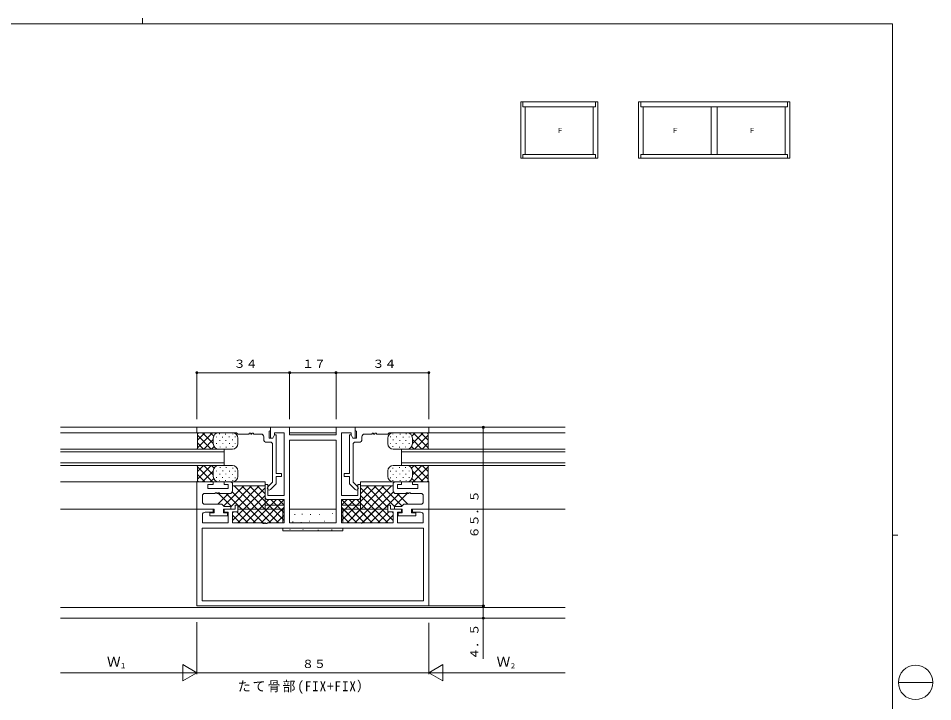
# Model space of a CAD drawing. Units: millimetres on the paper. Extents: x -297 to 270, y -210 to 193.
# Drawn here: x -65.5 to 269.7, y -57.5 to 193 of the extents above; entities that cross this region are included whole.
import ezdxf
from ezdxf.enums import TextEntityAlignment as Align

# ---------------------------------------------------------------- set-up
doc = ezdxf.new("R2010")
doc.units = ezdxf.units.MM
for name, color, linetype, lineweight in [('0-1_YKK_ZWAK', 7, 'Continuous', 9), ('0-3_YKK_11', 7, 'Continuous', 9), ('0-4_YKK_12', 2, 'Continuous', 9), ('0-5_YKK_A1', 4, 'Continuous', 9), ('0-6_YKK_13', 4, 'Continuous', 9), ('0-7_YKK_D', 6, 'Continuous', 9)]:
    doc.layers.add(name, color=color, linetype=linetype, lineweight=lineweight)
doc.layers.add('0-2_USER1', color=7, linetype='Continuous')
doc.styles.add('ＭＳ ゴシック', font='')
doc.styles.get('ＭＳ ゴシック').set_extended_font_data('MS Gothic')

msp = doc.modelspace()

# ---------------------------------------------------------------- linework, layer by layer
at = {"layer": '0-1_YKK_ZWAK'}
for p, q in [((-19.99, 193), (-19.99, 191)), ((255, 191), (-295, 191)), ((255, 191), (255, -184)), ((255, 3.5), (257, 3.5)), ((257.126, -50.44), (269.726, -50.44))]:
    msp.add_line(p, q, dxfattribs=at)
msp.add_circle((263.426, -50.44), 6.3, dxfattribs=at)
at = {"layer": '0-3_YKK_11'}
for p, q in [((0, 41.084), (0, 43.084)), ((0, 43.084), (27, 43.084)), ((14.5, 41.084), (0, 41.084)), ((19.8, 40.884), (19.2, 40.884)), ((34, 43.084), (27, 43.084)), ((28.5, 41.084), (32, 41.084)), ((29.1, 40.284), (29.1, 26.084)), ((32, 41.084), (32, 18.084)), ((34, 40.284), (34, 43.084)), ((51, 40.284), (34, 40.284)), ((51, 43.084), (51, 40.284)), ((58, 43.084), (51, 43.084)), ((53, 18.084), (53, 41.084)), ((55.9, 40.284), (55.9, 26.084)), ((58, 43.084), (58, 41.884)), ((85, 43.084), (58, 43.084)), ((58, 41.884), (58.5, 41.66)), ((58.5, 41.66), (58.5, 39.084)), ((61.5, 40.584), (64.2, 40.584)), ((70, 40.584), (70.5, 41.084)), ((70.5, 41.084), (85, 41.084)), ((85, 41.084), (85, 43.084)), ((24.5, 38.584), (24.5, 39.584)), ((27.7, 22.973), (27.7, 37.084)), ((51.07, 38.354), (33.93, 38.354)), ((33.93, 38.354), (33.93, 8.084)), ((51.07, 8.084), (51.07, 38.354)), ((58.5, 39.084), (57.2, 39.084)), ((57.3, 22.973), (57.3, 37.084)), ((60.5, 38.584), (60.5, 39.584)), ((29.1, 26.084), (31, 26.084)), ((29.1, 25.084), (29.1, 22.394)), ((31, 25.084), (29.1, 25.084)), ((31, 26.084), (31, 25.084)), ((55.9, 25.084), (55.9, 22.394)), ((0, 23.084), (6, 23.084)), ((0, 13.084), (0, 23.084)), ((4, 20.584), (11.5, 20.584)), ((6, 23.084), (6, 22.084)), ((10, 23.084), (12.5, 23.084)), ((10, 22.084), (10, 23.084)), ((12.5, 23.084), (13, 22.584)), ((13, 22.584), (13, 19.784)), ((25, 22.084), (25, 17.584)), ((26, 22.084), (25, 22.084)), ((26, 18.084), (26, 22.084)), ((26.005, 21.279), (27.7, 22.973)), ((29.1, 22.394), (26.995, 20.289)), ((55.9, 22.394), (58.005, 20.289)), ((58.995, 21.279), (57.3, 22.973)), ((72.5, 23.084), (72, 22.584)), ((72, 22.584), (72, 19.784)), ((75, 23.084), (72.5, 23.084)), ((73.5, 20.584), (73.5, 22.084)), ((73.5, 22.084), (75, 22.084)), ((81, 20.584), (73.5, 20.584)), ((75, 22.084), (75, 23.084)), ((85, 23.084), (79, 23.084)), ((79, 23.084), (79, 22.084)), ((79, 22.084), (81, 22.084)), ((81, 22.084), (81, 20.584)), ((85, 13.084), (85, 23.084)), ((6.7, 18.784), (2.5, 18.784)), ((12, 18.784), (8.3, 18.784)), ((32, 18.084), (26, 18.084)), ((59, 18.084), (53, 18.084)), ((73, 18.784), (76.7, 18.784)), ((78.3, 18.784), (82.5, 18.784)), ((2, 15.384), (2.5, 14.884)), ((2.5, 14.884), (9.2, 14.884)), ((15, 14.584), (14, 14.584)), ((15, 12.084), (15, 14.584)), ((26, 16.584), (32, 16.584)), ((32, 16.584), (32, 8.084)), ((53, 16.584), (59, 16.584)), ((53, 8.084), (53, 16.584)), ((72.5, 14.084), (72.5, 13.084)), ((75, 14.084), (72.5, 14.084)), ((75.8, 14.884), (75, 14.084)), ((82.5, 14.884), (75.8, 14.884)), ((83, 15.384), (82.5, 14.884)), ((6, 13.084), (0, 13.084)), ((6.3, 13.084), (0, 13.084)), ((0, 13.084), (0, -22.416)), ((2, 8.084), (2, 10.984)), ((11.2, 10.584), (4.8, 10.584)), ((13, 8.084), (13, 12.084)), ((13, 12.084), (15, 12.084)), ((75, 13.084), (71, 13.084)), ((72.5, 13.084), (75.3, 13.084)), ((73.5, 8.084), (73.5, 11.984)), ((73.5, 11.984), (75, 11.984)), ((73.8, 11.684), (73.8, 10.584)), ((75.3, 11.684), (73.8, 11.684)), ((73.8, 10.584), (80.2, 10.584)), ((75, 11.984), (75, 13.084)), ((75.3, 13.084), (75.3, 11.684)), ((78.7, 13.084), (85, 13.084)), ((79, 13.084), (79, 11.984)), ((85, 13.084), (79, 13.084)), ((79, 11.984), (82, 11.984)), ((83, 10.984), (83, 8.084)), ((85, -22.416), (85, 13.084)), ((11.5, 8.084), (2, 8.084)), ((24.2, 8.084), (13, 8.084)), ((25.2, 8.084), (24.8, 8.084)), ((32, 8.084), (25.8, 8.084)), ((33.93, 8.084), (51.07, 8.084)), ((72, 8.084), (53, 8.084)), ((83, 8.084), (73.5, 8.084)), ((83.07, 6.154), (1.93, 6.154)), ((1.93, 6.154), (1.93, -20.486)), ((83.07, -20.486), (83.07, 6.154)), ((0, -22.416), (85, -22.416)), ((1.93, -20.486), (83.07, -20.486))]:
    msp.add_line(p, q, dxfattribs=at)
for points in [[(19.2, 40.884), (19.2, 40.584), (15, 40.584), (14.5, 41.084)], [(23.5, 40.584), (20.8, 40.584), (20.8, 40.884), (20.2, 40.884), (20.2, 40.584), (19.8, 40.584), (19.8, 40.884)], [(27, 43.084), (27, 41.884), (26.5, 41.66), (26.5, 39.084)], [(26.5, 39.084), (27.8, 39.084), (28.493, 40.284), (29.1, 40.284)], [(27, 43.084), (27, 39.084), (27.8, 39.084), (28.5, 40.296), (28.5, 41.084)], [(53, 41.084), (56.5, 41.084), (56.5, 40.296), (57.2, 39.084), (58, 39.084), (58, 43.084)], [(57.2, 39.084), (56.507, 40.284), (55.9, 40.284)], [(64.2, 40.584), (64.2, 40.884), (64.8, 40.884), (64.8, 40.584), (65.2, 40.584), (65.2, 40.884), (65.8, 40.884), (65.8, 40.584), (70, 40.584)], [(27.7, 37.084), (27.2, 37.584), (25.5, 37.584)], [(57.3, 37.084), (57.8, 37.584), (59.5, 37.584)], [(55.9, 26.084), (54, 26.084), (54, 25.084), (55.9, 25.084)], [(6, 22.084), (4, 22.084), (4, 20.584)], [(11.5, 20.584), (11.5, 22.084), (10, 22.084)], [(60, 17.584), (60, 22.084), (59, 22.084), (59, 18.084)], [(2.5, 18.784), (2, 18.284), (2, 15.384)], [(8.3, 18.784), (8.3, 19.084), (7.7, 19.084), (7.7, 18.784), (7.3, 18.784), (7.3, 19.084), (6.7, 19.084), (6.7, 18.784)], [(76.7, 18.784), (76.7, 19.084), (77.3, 19.084), (77.3, 18.784), (77.7, 18.784), (77.7, 19.084), (78.3, 19.084), (78.3, 18.784)], [(82.5, 18.784), (83, 18.284), (83, 15.384)], [(9.2, 14.884), (10, 14.084), (12.5, 14.084), (12.5, 13.084), (9.7, 13.084), (9.7, 11.684), (11.2, 11.684), (11.2, 10.584)], [(14, 14.584), (14, 13.084), (10, 13.084), (10, 11.984), (11.5, 11.984), (11.5, 8.084)], [(71, 13.084), (71, 14.584), (70, 14.584), (70, 12.084), (72, 12.084), (72, 8.084)], [(3, 11.984), (6, 11.984), (6, 13.084)], [(4.8, 10.584), (4.8, 11.684), (6.3, 11.684), (6.3, 13.084)], [(80.2, 10.584), (80.2, 11.684), (78.7, 11.684), (78.7, 13.084)], [(24.8, 8.084), (24.8, 7.784), (24.2, 7.784), (24.2, 8.084)], [(25.8, 8.084), (25.8, 7.784), (25.2, 7.784), (25.2, 8.084)]]:
    msp.add_lwpolyline(points, dxfattribs=at)
for centre, radius, start, end in [((23.5, 39.584), 1, 0, 90), ((61.5, 39.584), 1, 90, 180), ((25.5, 38.584), 1, 180, 270), ((59.5, 38.584), 1, 270, 0), ((26.5, 20.784), 0.7, 135, 314.99998), ((58.5, 20.784), 0.7, 225, 45), ((12, 19.784), 1, 270, 0), ((26, 17.584), 1, 180, 270), ((59, 17.584), 1, 270, 0), ((73, 19.784), 1, 180, 270), ((3, 10.984), 1, 90, 180), ((82, 10.984), 1, 0, 90)]:
    msp.add_arc(centre, radius, start, end, dxfattribs=at)
at = {"layer": '0-4_YKK_12'}
for p, q in [((0.3, 41.084), (-50, 41.084)), ((-49.995, 43.084), (135, 43.084)), ((34, 41.084), (51, 41.084)), ((135, 41.084), (84.7, 41.084)), ((10, 35.084), (-49.996, 35.084)), ((10, 34.084), (-49.996, 34.084)), ((10, 35.084), (10, 29.084)), ((75, 35.084), (75, 29.084)), ((75, 35.084), (134.996, 35.084)), ((75, 34.084), (134.997, 34.084)), ((10, 30.084), (-49.997, 30.084)), ((10, 29.084), (-49.997, 29.084)), ((75, 30.084), (134.997, 30.084)), ((75, 29.084), (134.998, 29.084)), ((0.3, 23.084), (-50, 23.084)), ((12.5, 23.084), (25, 23.084)), ((25, 23.084), (25, 13.084)), ((72.5, 23.084), (60, 23.084)), ((60, 23.084), (60, 13.084)), ((32, 14.584), (25, 14.584)), ((60, 14.584), (53, 14.584)), ((0.3, 13.084), (-50, 13.084)), ((15, 13.084), (32, 13.084)), ((51.07, 13.084), (33.93, 13.084)), ((70, 13.084), (53, 13.084)), ((84.7, 13.084), (135, 13.084)), ((-50, -22.916), (135, -22.916)), ((-50, -26.916), (135, -26.916))]:
    msp.add_line(p, q, dxfattribs=at)
at = {"layer": '0-5_YKK_A1'}
for p, q in [((118.688, 162.35), (118.688, 141.7)), ((146.938, 162.35), (118.688, 162.35)), ((119.513, 162.35), (119.513, 160.6)), ((146.113, 160.6), (146.113, 162.35)), ((146.938, 141.7), (146.938, 162.35)), ((161.938, 141.7), (161.938, 162.35)), ((217.313, 162.35), (161.938, 162.35)), ((162.763, 160.6), (162.763, 162.35)), ((216.487, 162.35), (216.487, 160.6)), ((217.313, 141.7), (217.313, 162.35)), ((146.113, 160.6), (119.513, 160.6)), ((120.313, 160.6), (120.313, 143.1)), ((145.313, 143.1), (145.313, 160.6)), ((162.763, 160.6), (190.688, 160.6)), ((163.563, 143.1), (163.563, 160.6)), ((188.563, 160.6), (188.563, 143.1)), ((190.688, 160.6), (190.688, 143.1)), ((216.487, 160.6), (190.688, 160.6)), ((215.688, 143.1), (215.688, 160.6)), ((146.938, 141.7), (118.688, 141.7)), ((119.513, 143.1), (119.513, 141.7)), ((119.513, 143.1), (146.113, 143.1)), ((146.113, 141.7), (146.113, 143.1)), ((217.313, 141.7), (161.938, 141.7)), ((162.763, 141.7), (162.763, 143.1)), ((190.688, 143.1), (162.763, 143.1)), ((190.688, 143.1), (216.487, 143.1)), ((216.487, 143.1), (216.487, 141.7))]:
    msp.add_line(p, q, dxfattribs=at)
at = {"layer": '0-6_YKK_13'}
for p, q in [((0, 41.084), (0.2, 40.884)), ((13, 41.084), (0, 41.084)), ((0.543, 41.084), (0.2, 40.74)), ((5.7, 41.084), (0.2, 35.584)), ((2.872, 41.084), (0.2, 38.412)), ((0.2, 35.084), (0.2, 40.884)), ((6, 37.184), (2.1, 41.084)), ((6.155, 39.857), (4.928, 41.084)), ((8.343, 40.574), (8.343, 40.774)), ((10.461, 40.477), (10.461, 40.677)), ((13.156, 40.525), (13.156, 40.725)), ((71.844, 40.525), (71.844, 40.725)), ((72, 41.084), (85, 41.084)), ((74.54, 40.477), (74.54, 40.677)), ((76.657, 40.574), (76.657, 40.774)), ((78.845, 39.857), (80.072, 41.084)), ((79, 37.184), (82.9, 41.084)), ((79.3, 41.084), (84.8, 35.584)), ((82.128, 41.084), (84.8, 38.412)), ((84.457, 41.084), (84.8, 40.74)), ((85, 41.084), (84.8, 40.884)), ((84.8, 35.084), (84.8, 40.884)), ((5.272, 35.084), (0.2, 40.155)), ((2.443, 35.084), (0.2, 37.327)), ((6, 38.555), (2.528, 35.084)), ((6, 36.884), (6, 39.084)), ((7.14, 39.419), (7.14, 39.619)), ((7.236, 37.012), (7.236, 37.212)), ((8.439, 38.167), (8.439, 38.367)), ((9.426, 39.37), (9.426, 39.57)), ((9.522, 36.964), (9.522, 37.164)), ((10.629, 38.119), (10.629, 38.319)), ((11.856, 39.443), (11.856, 39.643)), ((11.952, 37.036), (11.952, 37.236)), ((13.083, 38.36), (13.083, 38.56)), ((13.977, 39.484), (13.977, 39.684)), ((14.073, 37.077), (14.073, 37.277)), ((15, 36.884), (15, 39.084)), ((70, 36.884), (70, 39.084)), ((70.927, 37.077), (70.927, 37.277)), ((71.023, 39.484), (71.023, 39.684)), ((71.917, 38.36), (71.917, 38.56)), ((73.048, 37.036), (73.048, 37.236)), ((73.144, 39.443), (73.144, 39.643)), ((74.371, 38.119), (74.371, 38.319)), ((75.478, 36.964), (75.478, 37.164)), ((75.574, 39.37), (75.574, 39.57)), ((76.561, 38.167), (76.561, 38.367)), ((77.764, 37.012), (77.764, 37.212)), ((77.86, 39.419), (77.86, 39.619)), ((79, 36.884), (79, 39.084)), ((79, 38.555), (82.472, 35.084)), ((79.728, 35.084), (84.8, 40.155)), ((82.557, 35.084), (84.8, 37.327)), ((0, 35.084), (0.2, 35.284)), ((0, 35.084), (13, 35.084)), ((6.229, 35.955), (5.357, 35.084)), ((8.535, 35.761), (8.535, 35.961)), ((10.725, 35.713), (10.725, 35.913)), ((13.18, 35.953), (13.18, 36.153)), ((71.82, 35.953), (71.82, 36.153)), ((85, 35.084), (72, 35.084)), ((74.275, 35.713), (74.275, 35.913)), ((76.465, 35.761), (76.465, 35.961)), ((78.772, 35.955), (79.643, 35.084)), ((85, 35.084), (84.8, 35.284)), ((0, 29.084), (0.2, 28.884)), ((0, 29.084), (13, 29.084)), ((2.443, 29.084), (0.2, 26.84)), ((0.2, 29.084), (0.2, 23.284)), ((5.272, 29.084), (0.2, 24.012)), ((5.7, 23.084), (0.2, 28.584)), ((6, 26.984), (2.1, 23.084)), ((6, 25.612), (2.528, 29.084)), ((6.229, 28.212), (5.357, 29.084)), ((6, 27.284), (6, 25.084)), ((7.236, 27.155), (7.236, 26.955)), ((8.535, 28.406), (8.535, 28.206)), ((9.522, 27.203), (9.522, 27.003)), ((10.725, 28.454), (10.725, 28.254)), ((11.952, 27.131), (11.952, 26.931)), ((13.18, 28.214), (13.18, 28.014)), ((14.073, 27.09), (14.073, 26.89)), ((15, 27.284), (15, 25.084)), ((70, 27.284), (70, 25.084)), ((70.927, 27.09), (70.927, 26.89)), ((71.82, 28.214), (71.82, 28.014)), ((85, 29.084), (72, 29.084)), ((73.048, 27.131), (73.048, 26.931)), ((74.275, 28.454), (74.275, 28.254)), ((75.478, 27.203), (75.478, 27.003)), ((76.465, 28.406), (76.465, 28.206)), ((77.764, 27.155), (77.764, 26.955)), ((78.772, 28.212), (79.643, 29.084)), ((79, 25.612), (82.472, 29.084)), ((79, 27.284), (79, 25.084)), ((79, 26.984), (82.9, 23.084)), ((79.3, 23.084), (84.8, 28.584)), ((79.728, 29.084), (84.8, 24.012)), ((82.557, 29.084), (84.8, 26.84)), ((85, 29.084), (84.8, 28.884)), ((84.8, 29.084), (84.8, 23.284)), ((2.872, 23.084), (0.2, 25.755)), ((6.155, 24.311), (4.928, 23.084)), ((7.14, 24.748), (7.14, 24.549)), ((8.343, 23.593), (8.343, 23.393)), ((8.439, 26), (8.439, 25.8)), ((9.426, 24.797), (9.426, 24.597)), ((10.461, 23.69), (10.461, 23.49)), ((10.629, 26.048), (10.629, 25.848)), ((11.856, 24.724), (11.856, 24.524)), ((13.083, 25.807), (13.083, 25.607)), ((13.156, 23.642), (13.156, 23.442)), ((13.977, 24.684), (13.977, 24.484)), ((71.023, 24.684), (71.023, 24.484)), ((71.844, 23.642), (71.844, 23.442)), ((71.917, 25.807), (71.917, 25.607)), ((73.144, 24.724), (73.144, 24.524)), ((74.371, 26.048), (74.371, 25.848)), ((74.54, 23.69), (74.54, 23.49)), ((75.574, 24.797), (75.574, 24.597)), ((76.561, 26), (76.561, 25.8)), ((76.657, 23.593), (76.657, 23.393)), ((77.86, 24.748), (77.86, 24.549)), ((78.845, 24.311), (80.072, 23.084)), ((82.128, 23.084), (84.8, 25.755)), ((0, 23.084), (0.2, 23.284)), ((13, 23.084), (0, 23.084)), ((0.543, 23.084), (0.2, 23.427)), ((17.216, 21.584), (9.796, 14.164)), ((20.044, 21.584), (12.544, 14.084)), ((25, 21.584), (13, 21.584)), ((25, 20.883), (13, 8.883)), ((27.142, 8.084), (13.642, 21.584)), ((22.873, 21.584), (15, 13.711)), ((29.971, 8.084), (16.471, 21.584)), ((32, 8.883), (19.299, 21.584)), ((25, 18.711), (22.127, 21.584)), ((53, 8.883), (65.701, 21.584)), ((55.029, 8.084), (68.529, 21.584)), ((57.858, 8.084), (71.358, 21.584)), ((60, 18.711), (62.873, 21.584)), ((60, 21.584), (72, 21.584)), ((60, 20.883), (72, 8.883)), ((62.127, 21.584), (70, 13.711)), ((64.956, 21.584), (72.456, 14.084)), ((67.784, 21.584), (75.204, 14.164)), ((72, 23.084), (85, 23.084)), ((84.457, 23.084), (84.8, 23.427)), ((85, 23.084), (84.8, 23.284)), ((11.587, 18.784), (7.687, 14.884)), ((12.698, 14.043), (7.767, 18.973)), ((21.485, 8.084), (10.785, 18.784)), ((24.597, 7.8), (12.944, 19.453)), ((25, 18.054), (15.029, 8.084)), ((60, 18.054), (69.971, 8.084)), ((60.403, 7.8), (72.056, 19.453)), ((63.515, 8.084), (74.215, 18.784)), ((72.303, 14.043), (77.233, 18.973)), ((73.413, 18.784), (77.313, 14.884)), ((26.358, 16.584), (17.858, 8.084)), ((29.186, 16.584), (20.686, 8.084)), ((31.919, 16.488), (23.515, 8.084)), ((32, 13.74), (26.343, 8.084)), ((32, 11.711), (27.127, 16.584)), ((32, 14.539), (29.956, 16.584)), ((53, 11.711), (57.873, 16.584)), ((53, 14.539), (55.044, 16.584)), ((53, 13.74), (58.657, 8.084)), ((53.081, 16.488), (61.485, 8.084)), ((55.814, 16.584), (64.314, 8.084)), ((58.642, 16.584), (67.142, 8.084)), ((13.373, 12.084), (13, 11.711)), ((15.828, 8.084), (13, 10.912)), ((18.657, 8.084), (14.657, 12.084)), ((32, 10.912), (29.172, 8.084)), ((31.5, 13.084), (31.5, 8.084)), ((31.5, 13.084), (32, 13.084)), ((33.93, 13.084), (51.07, 13.084)), ((35.777, 11.16), (35.977, 11.16)), ((38.512, 11.26), (38.712, 11.26)), ((41.547, 11.16), (41.747, 11.16)), ((44.78, 11.16), (44.98, 11.16)), ((49.654, 11.459), (49.854, 11.459)), ((53, 8.883), (57.201, 13.084)), ((53, 11.711), (54.373, 13.084)), ((53, 13.084), (53.5, 13.084)), ((53, 10.912), (55.828, 8.084)), ((53, 10.912), (55.828, 8.084)), ((53.5, 8.084), (53.5, 13.084)), ((53.657, 13.084), (58.657, 8.084)), ((55.029, 8.084), (60.029, 13.084)), ((56.485, 13.084), (61.485, 8.084)), ((57.858, 8.084), (62.858, 13.084)), ((59.314, 13.084), (64.314, 8.084)), ((60.686, 8.084), (65.686, 13.084)), ((62.142, 13.084), (67.142, 8.084)), ((63.515, 8.084), (68.515, 13.084)), ((64.971, 13.084), (69.971, 8.084)), ((66.343, 8.084), (70.343, 12.084)), ((66.343, 8.084), (70.343, 12.084)), ((67.799, 13.084), (72, 8.883)), ((69.172, 8.084), (72, 10.912)), ((69.172, 8.084), (72, 10.912)), ((71.627, 12.084), (72, 11.711)), ((71.627, 12.084), (72, 11.711)), ((35.08, 8.474), (35.28, 8.474)), ((38.114, 8.126), (38.314, 8.126)), ((41.099, 8.723), (41.299, 8.723)), ((46.72, 8.673), (46.92, 8.673)), ((31.5, 6.154), (31.5, 5.084)), ((31.5, 5.084), (53.5, 5.084)), ((34.03, 5.589), (34.23, 5.589)), ((38.811, 5.589), (39.011, 5.589)), ((44.382, 5.39), (44.582, 5.39)), ((49.349, 5.502), (49.549, 5.502)), ((53.5, 5.084), (53.5, 6.154))]:
    msp.add_line(p, q, dxfattribs=at)
for centre, start, end in [((8, 39.084), 90, 180), ((13, 39.084), 0, 90), ((72, 39.084), 90, 180), ((77, 39.084), 0, 90), ((8, 37.084), 180, 270), ((13, 37.084), 270, 0), ((72, 37.084), 180, 270), ((77, 37.084), 270, 0), ((8, 27.084), 90, 180), ((13, 27.084), 0, 90), ((72, 27.084), 90, 180), ((77, 27.084), 0, 90), ((8, 25.084), 180, 270), ((13, 25.084), 270, 0), ((72, 25.084), 180, 270), ((77, 25.084), 270, 0)]:
    msp.add_arc(centre, 2, start, end, dxfattribs=at)
at = {"layer": '0-7_YKK_D'}
for p, q in [((0, 46.084), (0, 63.584)), ((0, 63.084), (34, 63.084)), ((34, 46.084), (34, 63.584)), ((34, 46.084), (34, 63.584)), ((34, 63.084), (51, 63.084)), ((51, 46.084), (51, 63.584)), ((51, 46.084), (51, 63.584)), ((85, 63.084), (51, 63.084)), ((85, 46.084), (85, 63.584)), ((88, 43.084), (105.5, 43.084)), ((105, 43.084), (105, -22.416)), ((84.7, -22.416), (105.5, -22.416)), ((88, -22.416), (105.5, -22.416)), ((105, -41.816), (105, -22.416)), ((0, -28.368), (0, -47.416)), ((0, -28.368), (0, -47.416)), ((85, -28.54), (85, -47.416)), ((85, -28.54), (85, -47.416)), ((0, -46.916), (-50, -46.916)), ((-5.2, -43.916), (-0.004, -46.916)), ((85, -46.916), (0, -46.916)), ((85, -46.916), (135, -46.916)), ((90.2, -43.916), (85.004, -46.916))]:
    msp.add_line(p, q, dxfattribs=at)
for points in [[(-5.2, -43.916), (-5.2, -49.916), (-0.004, -46.916)], [(90.2, -43.916), (90.2, -49.916), (85.004, -46.916)]]:
    msp.add_lwpolyline(points, dxfattribs=at)
for centre, start, end in [((0, 63.084), 0, 180), ((0, 63.084), 180, 0), ((34, 63.084), 0, 180), ((34, 63.084), 0, 180), ((34, 63.084), 180, 0), ((34, 63.084), 180, 0), ((51, 63.084), 0, 180), ((51, 63.084), 0, 180), ((51, 63.084), 180, 0), ((51, 63.084), 180, 0), ((85, 63.084), 0, 180), ((85, 63.084), 180, 0), ((105, 43.084), 0, 180), ((105, 43.084), 180, 0), ((105, -22.416), 0, 180), ((105, -22.416), 0, 180), ((105, -22.416), 180, 0), ((105, -22.416), 180, 0), ((105, -26.916), 0, 180), ((105, -26.916), 180, 0)]:
    msp.add_arc(centre, 0.375, start, end, dxfattribs=at)

# ---------------------------------------------------------------- texts
at = {"layer": '0-2_USER1', "color": 3, "insert": (14.979, -54.63), "char_height": 3.666, "attachment_point": 7, "style": 'ＭＳ ゴシック'}
msp.add_mtext('\\T1.15;\\W0.95;たて骨部(FIX+FIX）', dxfattribs=at)
at = {"layer": '0-5_YKK_A1', "style": 'ＭＳ ゴシック'}
for p in [(131.852, 150.406), (174.061, 150.406), (202.227, 150.406)]:
    msp.add_text('Ｆ', height=1.833, dxfattribs=at).set_placement(p, align=Align.BOTTOM_LEFT)
at = {"layer": '0-7_YKK_D', "color": 7, "style": 'ＭＳ ゴシック', "width": 1.1}
for s, p in [('３４', (13.469, 63.984)), ('１７', (38.518, 63.984)), ('３４', (64.327, 63.984)), ('８５', (38.518, -46.016))]:
    msp.add_text(s, height=2.933, dxfattribs=at).set_placement(p, align=Align.BOTTOM_LEFT)
for s, p in [('６５．５', (104.1, 2.352)), ('４．５', (104.1, -42.128))]:
    msp.add_text(s, height=2.933, rotation=90, dxfattribs=at).set_placement(p, align=Align.BOTTOM_LEFT)
at = {"layer": '0-7_YKK_D', "color": 3, "style": 'ＭＳ ゴシック'}
for p in [(-32.964, -45.816), (109.865, -45.816)]:
    msp.add_text('Ｗ', height=3.666, dxfattribs=at).set_placement(p, align=Align.BOTTOM_LEFT)
at = {"layer": '0-7_YKK_D', "color": 4, "style": 'ＭＳ ゴシック'}
for s, p in [('１', (-28.282, -45.816)), ('２', (114.546, -45.816))]:
    msp.add_text(s, height=1.833, dxfattribs=at).set_placement(p, align=Align.BOTTOM_LEFT)

doc.saveas('drawing.dxf')
